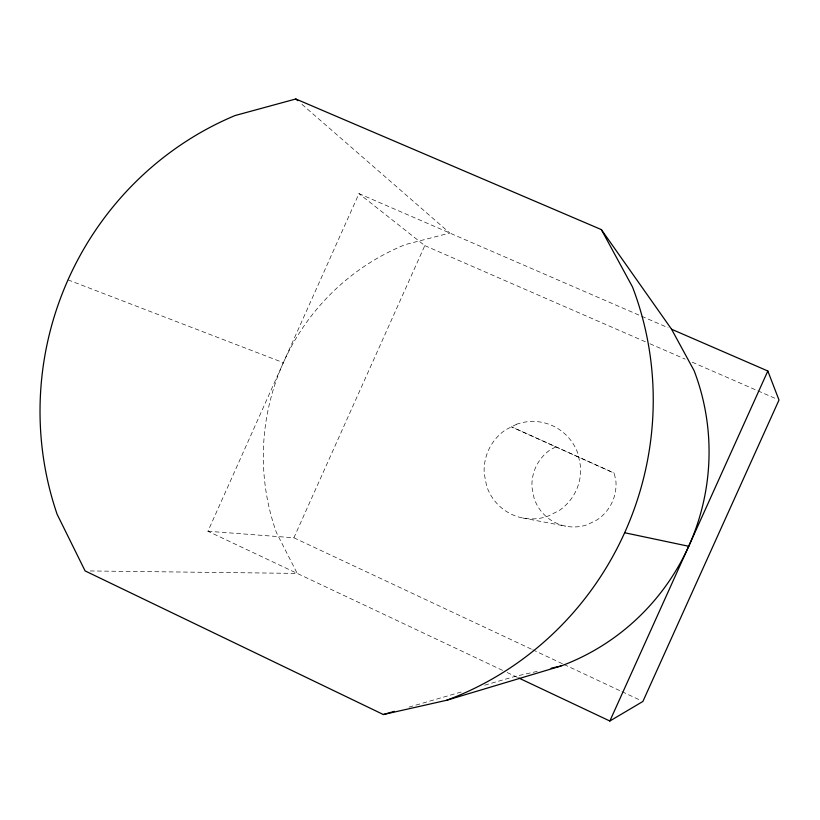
<?xml version="1.0" encoding="UTF-8"?>
<svg xmlns="http://www.w3.org/2000/svg" width="820" height="820" viewBox="0 0 820 820"><rect width="100%" height="100%" fill="white"/><g stroke="black" fill="none" stroke-linecap="round" stroke-linejoin="round"><path stroke-width="0.61" stroke-dasharray="4.1 3.07" d="M502.547 670.36L207.931 531.247L358.976 193.633L668.064 327.723M207.931 531.247L293.878 537.787L424.801 245.61L358.976 193.633M555.765 446.961L550.548 449.596A42.373 42.025 -70.8 0 0 532.006 487.551L534.127 498.355A42.373 42.025 -70.8 0 0 587.397 524.687L597.278 519.757A42.373 42.025 -70.8 0 0 615.953 481.586L614.272 473.171L511.506 426.841L614.272 473.171M409.016 707.106L462.736 691.557M484.712 685.192L515.237 676.346L538.699 671.047M90.21 570.956L297.219 573.405L276.412 532.528A226.156 222.476 -70.8 0 1 405.408 244.555L449.79 233.034L299.669 102.336M522.73 518.004L565.636 526.163M68.009 279.866L283.351 362.676M424.801 245.61L645.299 341.745M649.983 343.785L685.171 359.129M692.213 362.194L756.716 390.32M757.885 390.832L776.653 399.012M293.878 537.787L531.575 649.255M532.744 649.799L562.889 663.933M564.047 664.477L620.863 691.127M622.021 691.67L640.574 700.362M507.16 672.533L517.543 677.443M516.784 424.165L505.52 429.885A48.81 48.226 -70.8 0 0 484.21 473.591L486.619 486.014A48.81 48.226 -70.8 0 0 547.719 516.282L559.076 510.604A48.81 48.226 -70.8 0 0 580.58 466.601L578.1 454.106A48.81 48.226 -70.8 0 0 516.784 424.165"/><path stroke-width="1.23" d="M518.701 677.986L609.844 721.016L767.827 370.999L671.58 329.25L601.347 229.59L295.815 98.984L235.053 115.548A314.665 305.624 -70.8 0 0 57.154 514.355L85.095 570.904L383.37 714.538L446.623 700.28L560.931 666.024A226.156 222.476 -70.8 0 0 694.089 370.619L671.58 329.25M609.844 721.016L642.89 701.459L779 400.037L767.827 370.999M383.37 714.538L394.358 711.35M551.05 668.259L560.931 666.024M624.645 532.744L688.718 546.264M295.815 98.984L297.742 100.655M601.347 229.59L632.548 287.061A314.665 305.624 -70.8 0 1 446.623 700.28"/></g></svg>
